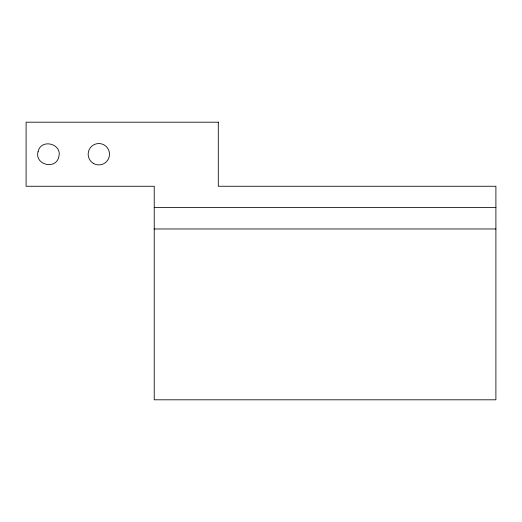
<?xml version="1.0" encoding="UTF-8"?>
<svg xmlns="http://www.w3.org/2000/svg" width="522" height="522" viewBox="0 0 522 522"><rect width="100%" height="100%" fill="white"/><g stroke="black" fill="none" stroke-linecap="round" stroke-linejoin="round"><path stroke-width="0.78" d="M154.225 207.612L495.9 207.612M154.225 228.969L495.9 228.969M38.126 151.465C34.074 164.58 55.704 170.374 58.751 156.992C62.803 143.876 41.173 138.082 38.126 151.465M218.294 122.194L26.1 122.194L26.1 186.256L154.225 186.256L154.225 399.806L495.9 399.806L495.9 186.256L218.294 186.256L218.294 122.194M93.497 163.471A10.675 10.675 0 0 0 109.516 154.225A10.675 10.675 0 0 0 93.497 144.979A10.675 10.675 0 0 0 93.497 163.471"/></g></svg>
